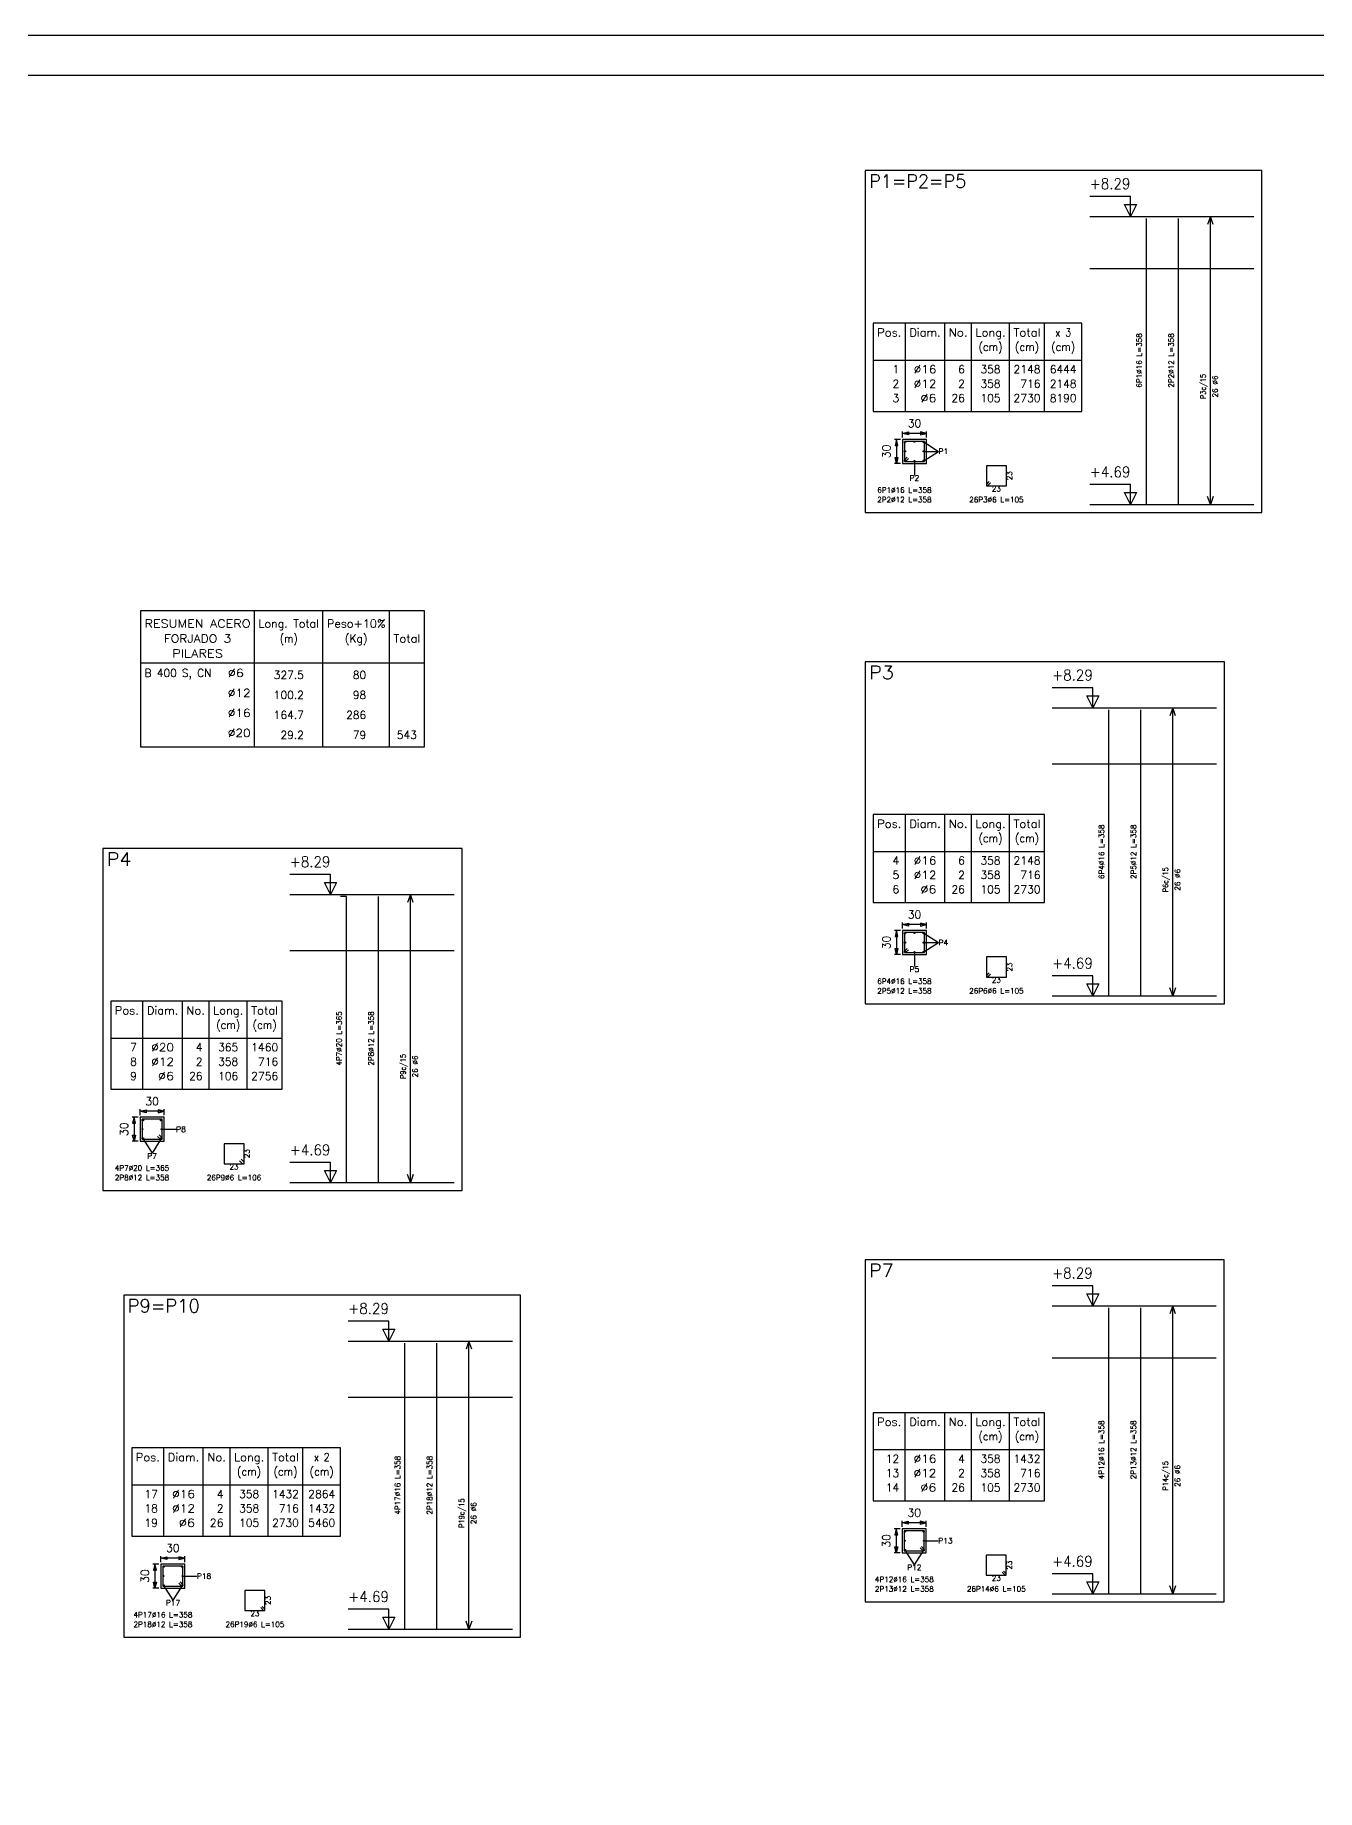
# Model space of a CAD drawing. Header units: millimetres. Extents: x 650.1 to 709.5, y 350.8 to 392.8.
# Drawn here: x 666.08 to 682.11, y 370.91 to 392.83 of the extents above; entities that cross this region are included whole.
import ezdxf
from ezdxf.enums import TextEntityAlignment as Align

# ---------------------------------------------------------------- set-up
doc = ezdxf.new("R2010")
doc.units = ezdxf.units.MM
doc.linetypes.add('CYPELINEA', pattern=[0])
for name, color, linetype in [('015', 1, 'Continuous'), ('07', 6, 'Continuous'), ('ARM_LONGITUDINAL', 3, 'CYPELINEA'), ('ARM_TRANSVERSAL', 2, 'CYPELINEA'), ('LONG_BARRAS', 3, 'CYPELINEA'), ('LONG_ESTRIBOS', 2, 'CYPELINEA'), ('LONG_FORJADO', 1, 'CYPELINEA'), ('LONG_INDNIVEL', 4, 'CYPELINEA'), ('LONG_NIVEL', 4, 'CYPELINEA'), ('LONG_TEXTOS', 5, 'CYPELINEA'), ('REF_REFERENCIAS', 7, 'CYPELINEA'), ('SEC_BARRAS', 3, 'CYPELINEA'), ('SEC_COTAS', 4, 'CYPELINEA'), ('SEC_DIM_PILAR', 4, 'CYPELINEA'), ('SEC_ESTRIBO', 2, 'CYPELINEA'), ('SEC_SECCION', 1, 'CYPELINEA'), ('TABLAS', 1, 'CYPELINEA')]:
    doc.layers.add(name, color=color, linetype=linetype)
doc.styles.get("Standard").update_dxf_attribs({"font": 'romans.shx'})

# ---------------------------------------------------------------- blocks, each defined once
blk = doc.blocks.new('A0H')
at = {"layer": '015'}
blk.add_lwpolyline([(-1179, -10), (-1179, 831), (10, 831), (10, -10)], close=True, dxfattribs=at)
at = {"layer": '07'}
blk.add_lwpolyline([(-1154, 0), (-1154, 821), (0, 821), (0, 0)], close=True, dxfattribs=at)

msp = doc.modelspace()

# ---------------------------------------------------------------- linework, layer by layer
at = {"layer": 'ARM_LONGITUDINAL', "color": 3}
for p, q in [((677.192, 387.75), (677.375, 387.633)), ((677.075, 387.516), (677.075, 387.333)), ((677.192, 387.516), (677.375, 387.633)), ((677.192, 387.633), (677.375, 387.633)), ((677.192, 381.612), (677.375, 381.495)), ((677.075, 381.378), (677.075, 381.195)), ((677.192, 381.495), (677.375, 381.495)), ((677.192, 381.378), (677.375, 381.495)), ((667.661, 379.162), (667.846, 379.162)), ((667.431, 379.047), (667.546, 378.862)), ((667.661, 379.047), (667.546, 378.862)), ((676.957, 373.904), (677.074, 373.721)), ((677.191, 373.904), (677.074, 373.721)), ((677.191, 374.021), (677.374, 374.021)), ((667.69, 373.463), (667.807, 373.28)), ((667.924, 373.463), (667.807, 373.28)), ((667.924, 373.58), (668.107, 373.58))]:
    msp.add_line(p, q, dxfattribs=at)
at = {"layer": 'LONG_BARRAS', "color": 3}
for p, q in [((679.975, 386.968), (679.975, 390.543)), ((680.375, 386.968), (680.375, 390.543)), ((679.505, 380.83), (679.505, 384.405)), ((679.905, 380.83), (679.905, 384.405)), ((669.976, 382.072), (669.901, 382.072)), ((669.976, 378.497), (669.976, 382.072)), ((670.376, 378.497), (670.376, 382.072)), ((679.504, 373.356), (679.504, 376.931)), ((679.904, 373.356), (679.904, 376.931)), ((670.707, 372.915), (670.707, 376.49)), ((671.107, 372.915), (671.107, 376.49))]:
    msp.add_line(p, q, dxfattribs=at)
at = {"layer": 'LONG_ESTRIBOS', "color": 2}
for p, q in [((680.775, 390.568), (680.74, 390.468)), ((680.775, 386.968), (680.775, 390.568)), ((680.81, 390.468), (680.775, 390.568)), ((680.775, 386.968), (680.74, 387.068)), ((680.81, 387.068), (680.775, 386.968)), ((680.305, 384.43), (680.27, 384.33)), ((680.305, 380.83), (680.305, 384.43)), ((680.34, 384.33), (680.305, 384.43)), ((670.776, 382.097), (670.741, 381.997)), ((670.776, 378.497), (670.776, 382.097)), ((670.811, 381.997), (670.776, 382.097)), ((680.305, 380.83), (680.27, 380.93)), ((680.34, 380.93), (680.305, 380.83)), ((670.776, 378.497), (670.741, 378.597)), ((670.811, 378.597), (670.776, 378.497)), ((680.304, 376.956), (680.269, 376.856)), ((680.304, 373.356), (680.304, 376.956)), ((680.339, 376.856), (680.304, 376.956)), ((671.507, 376.515), (671.472, 376.415)), ((671.542, 376.415), (671.507, 376.515)), ((671.507, 372.915), (671.507, 376.515)), ((680.304, 373.356), (680.269, 373.456)), ((680.339, 373.456), (680.304, 373.356)), ((671.507, 372.915), (671.472, 373.015)), ((671.542, 373.015), (671.507, 372.915))]:
    msp.add_line(p, q, dxfattribs=at)
at = {"layer": 'LONG_FORJADO', "color": 1}
for p, q in [((679.267, 390.568), (681.32, 390.568)), ((679.267, 389.918), (681.32, 389.918)), ((679.267, 386.968), (681.32, 386.968)), ((678.797, 384.43), (680.85, 384.43)), ((678.797, 383.73), (680.85, 383.73)), ((669.268, 382.097), (671.321, 382.097)), ((669.268, 381.397), (671.321, 381.397)), ((678.797, 380.83), (680.85, 380.83)), ((669.268, 378.497), (671.321, 378.497)), ((678.796, 376.956), (680.849, 376.956)), ((669.999, 376.515), (672.052, 376.515)), ((678.796, 376.306), (680.849, 376.306)), ((669.999, 375.815), (672.052, 375.815)), ((678.796, 373.356), (680.849, 373.356)), ((669.999, 372.915), (672.052, 372.915))]:
    msp.add_line(p, q, dxfattribs=at)
at = {"layer": 'LONG_INDNIVEL', "color": 4}
for p, q in [((679.775, 390.818), (679.267, 390.818)), ((679.775, 390.568), (679.775, 390.818)), ((679.7, 390.718), (679.85, 390.718)), ((679.775, 390.568), (679.7, 390.718)), ((679.85, 390.718), (679.775, 390.568)), ((679.775, 387.218), (679.267, 387.218)), ((679.775, 386.968), (679.775, 387.218)), ((679.7, 387.118), (679.85, 387.118)), ((679.775, 386.968), (679.7, 387.118)), ((679.85, 387.118), (679.775, 386.968)), ((679.305, 384.68), (678.797, 384.68)), ((679.305, 384.43), (679.305, 384.68)), ((679.23, 384.58), (679.38, 384.58)), ((679.305, 384.43), (679.23, 384.58)), ((679.38, 384.58), (679.305, 384.43)), ((669.776, 382.347), (669.268, 382.347)), ((669.701, 382.247), (669.851, 382.247)), ((669.776, 382.097), (669.701, 382.247)), ((669.776, 382.097), (669.776, 382.347)), ((669.851, 382.247), (669.776, 382.097)), ((679.305, 381.08), (678.797, 381.08)), ((679.305, 380.83), (679.305, 381.08)), ((679.23, 380.98), (679.38, 380.98)), ((679.305, 380.83), (679.23, 380.98)), ((679.38, 380.98), (679.305, 380.83)), ((669.776, 378.747), (669.268, 378.747)), ((669.776, 378.497), (669.776, 378.747)), ((669.776, 378.497), (669.701, 378.647)), ((669.701, 378.647), (669.851, 378.647)), ((669.851, 378.647), (669.776, 378.497)), ((679.304, 377.206), (678.796, 377.206)), ((679.304, 376.956), (679.304, 377.206)), ((679.229, 377.106), (679.379, 377.106)), ((679.304, 376.956), (679.229, 377.106)), ((679.379, 377.106), (679.304, 376.956)), ((670.507, 376.765), (669.999, 376.765)), ((670.507, 376.515), (670.507, 376.765)), ((670.432, 376.665), (670.582, 376.665)), ((670.507, 376.515), (670.432, 376.665)), ((670.582, 376.665), (670.507, 376.515)), ((679.304, 373.606), (678.796, 373.606)), ((679.229, 373.506), (679.379, 373.506)), ((679.304, 373.356), (679.229, 373.506)), ((679.304, 373.356), (679.304, 373.606)), ((679.379, 373.506), (679.304, 373.356)), ((670.507, 373.165), (669.999, 373.165)), ((670.432, 373.065), (670.582, 373.065)), ((670.507, 372.915), (670.432, 373.065)), ((670.507, 372.915), (670.507, 373.165)), ((670.582, 373.065), (670.507, 372.915))]:
    msp.add_line(p, q, dxfattribs=at)
at = {"layer": 'REF_REFERENCIAS'}
for p, q in [((681.42, 391.143), (676.46, 391.143)), ((676.46, 391.143), (676.46, 386.868)), ((681.42, 386.868), (681.42, 391.143)), ((676.46, 386.868), (681.42, 386.868)), ((680.95, 385.005), (676.46, 385.005)), ((676.46, 385.005), (676.46, 380.73)), ((680.95, 380.73), (680.95, 385.005)), ((666.931, 382.672), (666.931, 378.397)), ((671.421, 382.672), (666.931, 382.672)), ((671.421, 378.397), (671.421, 382.672)), ((676.46, 380.73), (680.95, 380.73)), ((666.931, 378.397), (671.421, 378.397)), ((680.949, 377.531), (676.459, 377.531)), ((676.459, 377.531), (676.459, 373.256)), ((680.949, 373.256), (680.949, 377.531)), ((667.192, 377.09), (667.192, 372.815)), ((672.152, 377.09), (667.192, 377.09)), ((672.152, 372.815), (672.152, 377.09)), ((676.459, 373.256), (680.949, 373.256)), ((667.192, 372.815), (672.152, 372.815))]:
    msp.add_line(p, q, dxfattribs=at)
at = {"layer": 'SEC_BARRAS', "color": 3}
for centre, radius in [((676.958, 387.75), 0.008), ((677.075, 387.752), 0.006), ((677.192, 387.75), 0.008), ((676.958, 387.633), 0.008), ((676.958, 387.516), 0.008), ((677.075, 387.514), 0.006), ((677.192, 387.633), 0.008), ((677.192, 387.516), 0.008), ((676.958, 381.612), 0.008), ((677.075, 381.614), 0.006), ((677.192, 381.612), 0.008), ((676.958, 381.495), 0.008), ((676.958, 381.378), 0.008), ((677.075, 381.376), 0.006), ((677.192, 381.495), 0.008), ((677.192, 381.378), 0.008), ((667.431, 379.277), 0.01), ((667.427, 379.162), 0.006), ((667.661, 379.277), 0.01), ((667.665, 379.162), 0.006), ((667.431, 379.047), 0.01), ((667.661, 379.047), 0.01), ((676.957, 374.138), 0.008), ((677.191, 374.138), 0.008), ((676.955, 374.021), 0.006), ((676.957, 373.904), 0.008), ((677.191, 373.904), 0.008), ((677.193, 374.021), 0.006), ((667.69, 373.697), 0.008), ((667.924, 373.697), 0.008), ((667.688, 373.58), 0.006), ((667.69, 373.463), 0.008), ((667.924, 373.463), 0.008), ((667.926, 373.58), 0.006)]:
    msp.add_circle(centre, radius, dxfattribs=at)
at = {"layer": 'SEC_COTAS', "color": 4}
for p, q in [((676.925, 387.808), (676.925, 387.883)), ((677.225, 387.808), (677.225, 387.883)), ((676.9, 387.783), (676.825, 387.783)), ((676.85, 387.783), (676.833, 387.708)), ((676.833, 387.708), (676.868, 387.708)), ((676.85, 387.783), (676.85, 387.483)), ((676.868, 387.708), (676.85, 387.783)), ((676.925, 387.858), (677, 387.876)), ((677, 387.841), (676.925, 387.858)), ((677.225, 387.858), (676.925, 387.858)), ((677, 387.876), (677, 387.841)), ((677.15, 387.876), (677.15, 387.841)), ((677.225, 387.858), (677.15, 387.876)), ((677.15, 387.841), (677.225, 387.858)), ((676.9, 387.483), (676.825, 387.483)), ((676.833, 387.558), (676.868, 387.558)), ((676.85, 387.483), (676.833, 387.558)), ((676.868, 387.558), (676.85, 387.483)), ((676.925, 381.67), (676.925, 381.745)), ((676.925, 381.72), (677, 381.737)), ((677, 381.737), (677, 381.702)), ((677.15, 381.737), (677.15, 381.702)), ((677.225, 381.72), (677.15, 381.737)), ((677.225, 381.67), (677.225, 381.745)), ((676.9, 381.645), (676.825, 381.645)), ((676.85, 381.645), (676.833, 381.57)), ((676.833, 381.57), (676.868, 381.57)), ((676.868, 381.57), (676.85, 381.645)), ((676.85, 381.645), (676.85, 381.345)), ((677, 381.702), (676.925, 381.72)), ((677.225, 381.72), (676.925, 381.72)), ((677.15, 381.702), (677.225, 381.72)), ((676.9, 381.345), (676.825, 381.345)), ((676.833, 381.42), (676.868, 381.42)), ((676.85, 381.345), (676.833, 381.42)), ((676.868, 381.42), (676.85, 381.345)), ((667.396, 379.337), (667.396, 379.412)), ((667.396, 379.387), (667.471, 379.404)), ((667.471, 379.369), (667.396, 379.387)), ((667.696, 379.387), (667.396, 379.387)), ((667.471, 379.404), (667.471, 379.369)), ((667.621, 379.404), (667.621, 379.369)), ((667.696, 379.387), (667.621, 379.404)), ((667.621, 379.369), (667.696, 379.387)), ((667.696, 379.337), (667.696, 379.412)), ((667.371, 379.312), (667.296, 379.312)), ((667.321, 379.312), (667.303, 379.237)), ((667.303, 379.237), (667.338, 379.237)), ((667.338, 379.237), (667.321, 379.312)), ((667.321, 379.312), (667.321, 379.012)), ((667.371, 379.012), (667.296, 379.012)), ((667.303, 379.087), (667.338, 379.087)), ((667.321, 379.012), (667.303, 379.087)), ((667.338, 379.087), (667.321, 379.012)), ((676.899, 374.171), (676.824, 374.171)), ((676.849, 374.171), (676.832, 374.096)), ((676.832, 374.096), (676.867, 374.096)), ((676.867, 374.096), (676.849, 374.171)), ((676.849, 374.171), (676.849, 373.871)), ((676.924, 374.196), (676.924, 374.271)), ((676.924, 374.246), (676.999, 374.264)), ((676.999, 374.229), (676.924, 374.246)), ((677.224, 374.246), (676.924, 374.246)), ((676.999, 374.264), (676.999, 374.229)), ((677.149, 374.264), (677.149, 374.229)), ((677.224, 374.246), (677.149, 374.264)), ((677.149, 374.229), (677.224, 374.246)), ((677.224, 374.196), (677.224, 374.271)), ((676.899, 373.871), (676.824, 373.871)), ((676.832, 373.946), (676.867, 373.946)), ((676.849, 373.871), (676.832, 373.946)), ((676.867, 373.946), (676.849, 373.871)), ((667.632, 373.73), (667.557, 373.73)), ((667.582, 373.73), (667.565, 373.655)), ((667.565, 373.655), (667.6, 373.655)), ((667.582, 373.73), (667.582, 373.43)), ((667.6, 373.655), (667.582, 373.73)), ((667.657, 373.755), (667.657, 373.83)), ((667.657, 373.805), (667.732, 373.822)), ((667.732, 373.787), (667.657, 373.805)), ((667.957, 373.805), (667.657, 373.805)), ((667.732, 373.822), (667.732, 373.787)), ((667.882, 373.822), (667.882, 373.787)), ((667.957, 373.805), (667.882, 373.822)), ((667.882, 373.787), (667.957, 373.805)), ((667.957, 373.755), (667.957, 373.83)), ((667.632, 373.43), (667.557, 373.43)), ((667.565, 373.505), (667.6, 373.505)), ((667.582, 373.43), (667.565, 373.505)), ((667.6, 373.505), (667.582, 373.43))]:
    msp.add_line(p, q, dxfattribs=at)
at = {"layer": 'SEC_ESTRIBO', "color": 2}
for p, q in [((676.95, 387.758), (676.95, 387.508)), ((677.2, 387.758), (676.95, 387.758)), ((677.2, 387.508), (677.2, 387.758)), ((676.95, 387.524), (676.986, 387.56)), ((676.95, 387.508), (677.2, 387.508)), ((676.966, 387.508), (677.002, 387.544)), ((677.975, 387.453), (677.975, 387.203)), ((678.225, 387.453), (677.975, 387.453)), ((678.225, 387.203), (678.225, 387.453)), ((677.975, 387.219), (678.011, 387.255)), ((677.991, 387.203), (678.027, 387.239)), ((677.975, 387.203), (678.225, 387.203)), ((676.95, 381.62), (676.95, 381.37)), ((677.2, 381.62), (676.95, 381.62)), ((677.2, 381.37), (677.2, 381.62)), ((676.95, 381.386), (676.986, 381.421)), ((676.95, 381.37), (677.2, 381.37)), ((676.966, 381.37), (677.002, 381.405)), ((677.975, 381.315), (677.975, 381.065)), ((678.225, 381.315), (677.975, 381.315)), ((678.225, 381.065), (678.225, 381.315)), ((677.975, 381.081), (678.011, 381.116)), ((677.991, 381.065), (678.027, 381.1)), ((677.975, 381.065), (678.225, 381.065)), ((667.671, 379.287), (667.421, 379.287)), ((667.421, 379.287), (667.421, 379.037)), ((667.671, 379.037), (667.671, 379.287)), ((667.421, 379.037), (667.671, 379.037)), ((667.651, 379.037), (667.615, 379.072)), ((667.671, 379.057), (667.635, 379.092)), ((668.696, 378.982), (668.446, 378.982)), ((668.446, 378.982), (668.446, 378.732)), ((668.696, 378.732), (668.696, 378.982)), ((668.446, 378.732), (668.696, 378.732)), ((668.676, 378.732), (668.64, 378.767)), ((668.696, 378.752), (668.66, 378.787)), ((676.949, 374.146), (676.949, 373.896)), ((677.199, 374.146), (676.949, 374.146)), ((677.199, 373.896), (677.199, 374.146)), ((676.949, 373.896), (677.199, 373.896)), ((677.183, 373.896), (677.148, 373.932)), ((677.199, 373.912), (677.164, 373.948)), ((667.682, 373.705), (667.682, 373.455)), ((667.932, 373.705), (667.682, 373.705)), ((667.932, 373.455), (667.932, 373.705)), ((677.974, 373.841), (677.974, 373.591)), ((678.224, 373.841), (677.974, 373.841)), ((678.208, 373.591), (678.173, 373.627)), ((678.224, 373.607), (678.189, 373.643)), ((678.224, 373.591), (678.224, 373.841)), ((667.682, 373.455), (667.932, 373.455)), ((667.916, 373.455), (667.881, 373.49)), ((667.932, 373.471), (667.897, 373.506)), ((677.974, 373.591), (678.224, 373.591)), ((668.707, 373.4), (668.707, 373.15)), ((668.957, 373.4), (668.707, 373.4)), ((668.957, 373.166), (668.922, 373.201)), ((668.957, 373.15), (668.957, 373.4)), ((668.707, 373.15), (668.957, 373.15)), ((668.941, 373.15), (668.906, 373.185))]:
    msp.add_line(p, q, dxfattribs=at)
at = {"layer": 'SEC_SECCION', "color": 1}
for p, q in [((676.925, 387.783), (676.925, 387.483)), ((677.225, 387.783), (676.925, 387.783)), ((677.225, 387.483), (677.225, 387.783)), ((676.925, 387.483), (677.225, 387.483)), ((676.925, 381.645), (676.925, 381.345)), ((677.225, 381.645), (676.925, 381.645)), ((677.225, 381.345), (677.225, 381.645)), ((676.925, 381.345), (677.225, 381.345)), ((667.696, 379.312), (667.396, 379.312)), ((667.396, 379.312), (667.396, 379.012)), ((667.696, 379.012), (667.696, 379.312)), ((667.396, 379.012), (667.696, 379.012)), ((676.924, 374.171), (676.924, 373.871)), ((677.224, 374.171), (676.924, 374.171)), ((677.224, 373.871), (677.224, 374.171)), ((676.924, 373.871), (677.224, 373.871)), ((667.657, 373.73), (667.657, 373.43)), ((667.957, 373.73), (667.657, 373.73)), ((667.957, 373.43), (667.957, 373.73)), ((667.657, 373.43), (667.957, 373.43))]:
    msp.add_line(p, q, dxfattribs=at)
at = {"layer": 'TABLAS', "color": 1}
for p, q in [((679.169, 389.233), (676.56, 389.233)), ((676.56, 389.233), (676.56, 388.133)), ((676.962, 388.133), (676.962, 389.233)), ((677.455, 388.133), (677.455, 389.233)), ((677.789, 388.133), (677.789, 389.233)), ((678.265, 388.133), (678.265, 389.233)), ((678.701, 388.133), (678.701, 389.233)), ((679.169, 388.133), (679.169, 389.233)), ((676.56, 388.773), (679.169, 388.773)), ((676.56, 388.133), (679.169, 388.133)), ((670.95, 385.639), (667.402, 385.639)), ((667.402, 385.639), (667.402, 383.939)), ((668.828, 383.939), (668.828, 385.639)), ((669.682, 383.939), (669.682, 385.639)), ((670.514, 383.939), (670.514, 385.639)), ((670.95, 383.939), (670.95, 385.639)), ((667.402, 384.989), (670.95, 384.989)), ((667.402, 383.939), (670.95, 383.939)), ((676.56, 383.095), (676.56, 381.995)), ((678.701, 383.095), (676.56, 383.095)), ((676.962, 381.995), (676.962, 383.095)), ((677.455, 381.995), (677.455, 383.095)), ((677.789, 381.995), (677.789, 383.095)), ((678.265, 381.995), (678.265, 383.095)), ((678.701, 381.995), (678.701, 383.095)), ((676.56, 382.635), (678.701, 382.635)), ((676.56, 381.995), (678.701, 381.995)), ((669.172, 380.762), (667.031, 380.762)), ((667.031, 380.762), (667.031, 379.662)), ((667.432, 379.662), (667.432, 380.762)), ((667.925, 379.662), (667.925, 380.762)), ((668.259, 379.662), (668.259, 380.762)), ((668.736, 379.662), (668.736, 380.762)), ((669.172, 379.662), (669.172, 380.762)), ((667.031, 380.302), (669.172, 380.302)), ((667.031, 379.662), (669.172, 379.662)), ((678.7, 375.621), (676.559, 375.621)), ((676.559, 375.621), (676.559, 374.521)), ((676.961, 374.521), (676.961, 375.621)), ((677.454, 374.521), (677.454, 375.621)), ((677.788, 374.521), (677.788, 375.621)), ((678.264, 374.521), (678.264, 375.621)), ((678.7, 374.521), (678.7, 375.621)), ((669.901, 375.18), (667.292, 375.18)), ((667.292, 375.18), (667.292, 374.08)), ((667.694, 374.08), (667.694, 375.18)), ((668.187, 374.08), (668.187, 375.18)), ((668.521, 374.08), (668.521, 375.18)), ((668.997, 374.08), (668.997, 375.18)), ((669.433, 374.08), (669.433, 375.18)), ((669.901, 374.08), (669.901, 375.18)), ((676.559, 375.161), (678.7, 375.161)), ((667.292, 374.72), (669.901, 374.72)), ((676.559, 374.521), (678.7, 374.521)), ((667.292, 374.08), (669.901, 374.08))]:
    msp.add_line(p, q, dxfattribs=at)

# ---------------------------------------------------------------- block references
at = {"linetype": 'Continuous', "xscale": 0.05000000000001137, "yscale": 0.05000000000001137, "zscale": 0.05}
msp.add_blockref('A0H', (709.012, 351.284), dxfattribs=at)

# ---------------------------------------------------------------- texts
at = {"layer": 'ARM_LONGITUDINAL', "color": 3}
for s, height, width, p, p2 in [('P1', 0.0667, 1.211084, (677.375, 387.6), (677.498, 387.6)), ('P2', 0.0667, 1.01986, (677.014, 387.266), (677.137, 387.266)), ('2P2%%c12 L=358', 0.06665, 0.887712, (676.611, 386.996), (677.29, 386.996)), ('6P1%%c16 L=358', 0.06665, 0.887712, (676.611, 387.116), (677.29, 387.116)), ('P4', 0.0667, 0.99371, (677.375, 381.461), (677.498, 381.461)), ('P5', 0.0667, 1.01986, (677.014, 381.128), (677.137, 381.128)), ('2P5%%c12 L=358', 0.06665, 0.887712, (676.611, 380.858), (677.29, 380.858)), ('6P4%%c16 L=358', 0.06665, 0.887712, (676.611, 380.978), (677.29, 380.978)), ('P8', 0.0667, 1.01986, (667.846, 379.128), (667.969, 379.128)), ('4P7%%c20 L=365', 0.06665, 0.887712, (667.081, 378.645), (667.76, 378.645)), ('P7', 0.0667, 1.01986, (667.484, 378.795), (667.607, 378.795)), ('2P8%%c12 L=358', 0.06665, 0.887712, (667.081, 378.525), (667.76, 378.525)), ('P13', 0.0667, 0.972398, (677.374, 373.988), (677.553, 373.988)), ('P12', 0.0667, 0.972398, (676.985, 373.655), (677.164, 373.655)), ('P18', 0.0667, 0.972398, (668.107, 373.546), (668.286, 373.546)), ('4P12%%c16 L=358', 0.06665, 0.887291, (676.582, 373.505), (677.317, 373.505)), ('2P13%%c12 L=358', 0.06665, 0.887291, (676.582, 373.385), (677.317, 373.385)), ('P17', 0.0667, 0.972398, (667.718, 373.213), (667.897, 373.213)), ('4P17%%c16 L=358', 0.06665, 0.887291, (667.315, 373.063), (668.05, 373.063)), ('2P18%%c12 L=358', 0.06665, 0.887291, (667.315, 372.943), (668.05, 372.943))]:
    msp.add_text(s, height=height, dxfattribs=dict(at, width=width)).set_placement(p, p2, align=Align.FIT)
at = {"layer": 'ARM_TRANSVERSAL', "color": 2, "width": 0.953752}
for p, p2 in [((678.296, 387.272), (678.296, 387.384)), ((678.296, 381.134), (678.296, 381.246)), ((668.766, 378.801), (668.766, 378.913)), ((678.295, 373.66), (678.295, 373.772)), ((669.028, 373.219), (669.028, 373.331))]:
    msp.add_text('23', height=0.0667, rotation=90, dxfattribs=at).set_placement(p, p2, align=Align.FIT)
at = {"layer": 'ARM_TRANSVERSAL', "color": 2}
for s, height, width, p, p2 in [('26P3%%c6 L=105', 0.06665, 0.887712, (677.761, 386.996), (678.44, 386.996)), ('23', 0.0667, 0.953752, (678.044, 387.132), (678.156, 387.132)), ('26P6%%c6 L=105', 0.06665, 0.887712, (677.761, 380.858), (678.44, 380.858)), ('23', 0.0667, 0.953752, (678.044, 380.994), (678.156, 380.994)), ('23', 0.0667, 0.953752, (668.515, 378.661), (668.627, 378.661)), ('26P9%%c6 L=106', 0.06665, 0.887712, (668.231, 378.525), (668.91, 378.525)), ('26P14%%c6 L=105', 0.06665, 0.887291, (677.732, 373.385), (678.467, 373.385)), ('23', 0.0667, 0.953752, (678.043, 373.521), (678.155, 373.521)), ('26P19%%c6 L=105', 0.06665, 0.887291, (668.465, 372.943), (669.2, 372.943)), ('23', 0.0667, 0.953752, (668.776, 373.079), (668.888, 373.079))]:
    msp.add_text(s, height=height, dxfattribs=dict(at, width=width)).set_placement(p, p2, align=Align.FIT)
at = {"layer": 'LONG_NIVEL', "color": 4, "width": 0.869565}
for s, p, p2 in [('+8.29', (679.267, 390.91), (679.775, 390.91)), ('+4.69', (679.267, 387.31), (679.775, 387.31)), ('+8.29', (678.797, 384.771), (679.305, 384.771)), ('+8.29', (669.268, 382.438), (669.776, 382.438)), ('+4.69', (678.797, 381.171), (679.305, 381.171)), ('+4.69', (669.268, 378.838), (669.776, 378.838)), ('+8.29', (678.796, 377.298), (679.304, 377.298)), ('+8.29', (669.999, 376.856), (670.507, 376.856)), ('+4.69', (678.796, 373.698), (679.304, 373.698)), ('+4.69', (669.999, 373.256), (670.507, 373.256))]:
    msp.add_text(s, height=0.1333, dxfattribs=at).set_placement(p, p2, align=Align.FIT)
at = {"layer": 'LONG_TEXTOS', "color": 5}
for s, height, width, p, p2 in [('6P1%%c16 L=358', 0.06665, 0.887712, (679.917, 388.429), (679.917, 389.108)), ('2P2%%c12 L=358', 0.06665, 0.887712, (680.317, 388.429), (680.317, 389.108)), ('P3c/15', 0.0667, 0.83576, (680.717, 388.287), (680.717, 388.6)), ('26 %%c6', 0.0667, 0.890016, (680.867, 388.306), (680.867, 388.58)), ('6P4%%c16 L=358', 0.06665, 0.887712, (679.447, 382.29), (679.447, 382.969)), ('2P5%%c12 L=358', 0.06665, 0.887712, (679.847, 382.29), (679.847, 382.969)), ('P6c/15', 0.0667, 0.83576, (680.247, 382.123), (680.247, 382.436)), ('26 %%c6', 0.0667, 0.890016, (680.397, 382.143), (680.397, 382.417)), ('4P7%%c20 L=365', 0.06665, 0.887712, (669.917, 379.957), (669.917, 380.636)), ('2P8%%c12 L=358', 0.06665, 0.887712, (670.317, 379.957), (670.317, 380.636)), ('P9c/15', 0.0667, 0.83576, (670.717, 379.79), (670.717, 380.103)), ('26 %%c6', 0.0667, 0.890016, (670.867, 379.81), (670.867, 380.084)), ('4P12%%c16 L=358', 0.06665, 0.887291, (679.446, 374.789), (679.446, 375.524)), ('2P13%%c12 L=358', 0.06665, 0.887291, (679.846, 374.789), (679.846, 375.524)), ('4P17%%c16 L=358', 0.06665, 0.887291, (670.649, 374.347), (670.649, 375.082)), ('2P18%%c12 L=358', 0.06665, 0.887291, (671.049, 374.347), (671.049, 375.082)), ('P14c/15', 0.0667, 0.842493, (680.246, 374.647), (680.246, 375.016)), ('26 %%c6', 0.0667, 0.890016, (680.396, 374.694), (680.396, 374.968)), ('P19c/15', 0.0667, 0.842493, (671.449, 374.18), (671.449, 374.549)), ('26 %%c6', 0.0667, 0.890016, (671.599, 374.228), (671.599, 374.502))]:
    msp.add_text(s, height=height, rotation=90, dxfattribs=dict(at, width=width)).set_placement(p, p2, align=Align.FIT)
at = {"layer": 'REF_REFERENCIAS'}
for s, width, p, p2 in [('P1=P2=P5', 0.888316, (676.51, 390.926), (677.723, 390.926)), ('P3', 1.019707, (676.51, 384.788), (676.818, 384.788)), ('P4', 0.993561, (666.981, 382.455), (667.288, 382.455)), ('P7', 1.019707, (676.509, 377.315), (676.817, 377.315)), ('P9=P10', 0.907291, (667.242, 376.873), (668.142, 376.873))]:
    msp.add_text(s, height=0.1666, dxfattribs=dict(at, width=width)).set_placement(p, p2, align=Align.FIT)
at = {"layer": 'SEC_DIM_PILAR', "color": 4, "width": 0.953514}
for p, p2 in [((676.991, 387.933), (677.159, 387.933)), ((676.991, 381.795), (677.159, 381.795)), ((667.462, 379.462), (667.63, 379.462)), ((676.99, 374.321), (677.158, 374.321)), ((667.723, 373.88), (667.891, 373.88))]:
    msp.add_text('30', height=0.1, dxfattribs=at).set_placement(p, p2, align=Align.FIT)
for p, p2 in [((676.775, 387.549), (676.775, 387.717)), ((676.775, 381.411), (676.775, 381.579)), ((667.246, 379.078), (667.246, 379.246)), ((676.774, 373.937), (676.774, 374.105)), ((667.507, 373.496), (667.507, 373.664))]:
    msp.add_text('30', height=0.1, rotation=90, dxfattribs=at).set_placement(p, p2, align=Align.FIT)
at = {"layer": 'TABLAS', "color": 1}
for s, width, p, p2 in [('Pos.', 1.005, (676.61, 389.068), (676.912, 389.068)), ('Diam.', 0.9825, (677.012, 389.068), (677.405, 389.068)), ('No.', 1.045532, (677.505, 389.068), (677.739, 389.068)), ('Long.', 0.988312, (677.839, 389.068), (678.216, 389.068)), ('(cm)', 0.875, (677.877, 388.888), (678.177, 388.888)), ('Total', 1.008, (678.315, 389.068), (678.651, 389.068)), ('(cm)', 0.875, (678.333, 388.888), (678.633, 388.888)), ('(cm)', 0.875, (678.785, 388.888), (679.085, 388.888)), ('x 3', 0.761727, (678.836, 389.068), (679.035, 389.068)), ('1', 1.603636, (676.803, 388.608), (676.887, 388.608)), ('%%c16', 1.06875, (677.066, 388.608), (677.351, 388.608)), ('6', 1.037647, (677.622, 388.608), (677.706, 388.608)), ('358', 0.928421, (677.901, 388.608), (678.153, 388.608)), ('2148', 0.916364, (678.315, 388.608), (678.651, 388.608)), ('6444', 0.904615, (678.767, 388.608), (679.103, 388.608)), ('2', 1.037647, (676.803, 388.428), (676.887, 388.428)), ('3', 1.037647, (676.803, 388.248), (676.887, 388.248)), ('%%c12', 1.06875, (677.066, 388.428), (677.351, 388.428)), ('%%c6', 1.1725, (677.15, 388.248), (677.351, 388.248)), ('26', 0.953514, (677.538, 388.248), (677.706, 388.248)), ('2', 1.037647, (677.622, 388.428), (677.706, 388.428)), ('358', 0.928421, (677.901, 388.428), (678.153, 388.428)), ('105', 0.928421, (677.901, 388.248), (678.153, 388.248)), ('2730', 0.916364, (678.315, 388.248), (678.651, 388.248)), ('716', 0.928421, (678.399, 388.428), (678.651, 388.428)), ('2148', 0.916364, (678.767, 388.428), (679.103, 388.428)), ('8190', 0.916364, (678.767, 388.248), (679.103, 388.248)), ('RESUMEN ACERO', 1.046842, (667.452, 385.431), (668.778, 385.431)), ('Long. Total', 0.9054, (668.878, 385.431), (669.632, 385.431)), ('Peso+10%', 0.948889, (669.732, 385.431), (670.464, 385.431)), ('FORJADO 3', 1.005852, (667.693, 385.244), (668.536, 385.244)), ('(m)', 0.875, (669.143, 385.244), (669.368, 385.244)), ('(Kg)', 0.925312, (669.957, 385.244), (670.239, 385.244)), ('Total', 1.008, (670.564, 385.244), (670.9, 385.244)), ('PILARES', 1.103802, (667.797, 385.058), (668.433, 385.058)), ('B 400 S, CN', 0.825211, (667.452, 384.814), (668.289, 384.814)), ('%%c6', 1.1725, (668.493, 384.814), (668.694, 384.814)), ('327.5', 0.912414, (669.066, 384.789), (669.444, 384.789)), ('80', 0.953514, (670.056, 384.789), (670.224, 384.789)), ('%%c12', 1.06875, (668.493, 384.564), (668.778, 384.564)), ('100.2', 0.912414, (669.066, 384.539), (669.444, 384.539)), ('98', 0.953514, (670.056, 384.539), (670.224, 384.539)), ('%%c16', 1.06875, (668.493, 384.314), (668.778, 384.314)), ('164.7', 0.912414, (669.066, 384.289), (669.444, 384.289)), ('286', 0.928421, (669.972, 384.289), (670.224, 384.289)), ('%%c20', 1.06875, (668.493, 384.064), (668.778, 384.064)), ('29.2', 0.921493, (669.15, 384.039), (669.444, 384.039)), ('79', 0.98, (670.056, 384.039), (670.224, 384.039)), ('543', 0.928421, (670.606, 384.039), (670.858, 384.039)), ('Pos.', 1.005, (676.61, 382.93), (676.912, 382.93)), ('Diam.', 0.9825, (677.012, 382.93), (677.405, 382.93)), ('No.', 1.045532, (677.505, 382.93), (677.739, 382.93)), ('Long.', 0.988312, (677.839, 382.93), (678.216, 382.93)), ('(cm)', 0.875, (677.877, 382.75), (678.177, 382.75)), ('Total', 1.008, (678.315, 382.93), (678.651, 382.93)), ('(cm)', 0.875, (678.333, 382.75), (678.633, 382.75)), ('4', 0.98, (676.803, 382.47), (676.887, 382.47)), ('%%c16', 1.06875, (677.066, 382.47), (677.351, 382.47)), ('6', 1.037647, (677.622, 382.47), (677.706, 382.47)), ('358', 0.928421, (677.901, 382.47), (678.153, 382.47)), ('2148', 0.916364, (678.315, 382.47), (678.651, 382.47)), ('5', 1.037647, (676.803, 382.29), (676.887, 382.29)), ('6', 1.037647, (676.803, 382.11), (676.887, 382.11)), ('%%c12', 1.06875, (677.066, 382.29), (677.351, 382.29)), ('%%c6', 1.1725, (677.15, 382.11), (677.351, 382.11)), ('26', 0.953514, (677.538, 382.11), (677.706, 382.11)), ('2', 1.037647, (677.622, 382.29), (677.706, 382.29)), ('358', 0.928421, (677.901, 382.29), (678.153, 382.29)), ('105', 0.928421, (677.901, 382.11), (678.153, 382.11)), ('2730', 0.916364, (678.315, 382.11), (678.651, 382.11)), ('716', 0.928421, (678.399, 382.29), (678.651, 382.29)), ('Pos.', 1.005, (667.081, 380.597), (667.382, 380.597)), ('Diam.', 0.9825, (667.482, 380.597), (667.875, 380.597)), ('No.', 1.045532, (667.975, 380.597), (668.209, 380.597)), ('Long.', 0.988313, (668.31, 380.597), (668.686, 380.597)), ('Total', 1.008, (668.786, 380.597), (669.122, 380.597)), ('(cm)', 0.875, (668.348, 380.417), (668.648, 380.417)), ('(cm)', 0.875, (668.804, 380.417), (669.104, 380.417)), ('7', 1.037647, (667.274, 380.137), (667.358, 380.137)), ('%%c20', 1.06875, (667.536, 380.137), (667.821, 380.137)), ('4', 0.98, (668.092, 380.137), (668.176, 380.137)), ('365', 0.928421, (668.372, 380.137), (668.624, 380.137)), ('1460', 0.916364, (668.786, 380.137), (669.122, 380.137)), ('8', 1.037647, (667.274, 379.957), (667.358, 379.957)), ('%%c12', 1.06875, (667.536, 379.957), (667.821, 379.957)), ('2', 1.037647, (668.092, 379.957), (668.176, 379.957)), ('358', 0.928421, (668.372, 379.957), (668.624, 379.957)), ('716', 0.928421, (668.87, 379.957), (669.122, 379.957)), ('9', 1.1025, (667.274, 379.777), (667.358, 379.777)), ('%%c6', 1.1725, (667.62, 379.777), (667.821, 379.777)), ('26', 0.953514, (668.008, 379.777), (668.176, 379.777)), ('106', 0.928421, (668.372, 379.777), (668.624, 379.777)), ('2756', 0.916364, (668.786, 379.777), (669.122, 379.777)), ('Pos.', 1.005, (676.609, 375.456), (676.91, 375.456)), ('Diam.', 0.9825, (677.011, 375.456), (677.404, 375.456)), ('No.', 1.045532, (677.504, 375.456), (677.738, 375.456)), ('Long.', 0.988313, (677.838, 375.456), (678.214, 375.456)), ('(cm)', 0.875, (677.876, 375.276), (678.176, 375.276)), ('Total', 1.008, (678.314, 375.456), (678.65, 375.456)), ('(cm)', 0.875, (678.332, 375.276), (678.632, 375.276)), ('Pos.', 1.005, (667.342, 375.015), (667.644, 375.015)), ('Diam.', 0.9825, (667.744, 375.015), (668.137, 375.015)), ('No.', 1.045532, (668.237, 375.015), (668.471, 375.015)), ('Long.', 0.988312, (668.571, 375.015), (668.948, 375.015)), ('(cm)', 0.875, (668.609, 374.835), (668.909, 374.835)), ('Total', 1.008, (669.047, 375.015), (669.383, 375.015)), ('(cm)', 0.875, (669.065, 374.835), (669.365, 374.835)), ('(cm)', 0.875, (669.517, 374.835), (669.817, 374.835)), ('x 2', 0.761727, (669.568, 375.015), (669.767, 375.015)), ('12', 0.953514, (676.718, 374.996), (676.886, 374.996)), ('%%c16', 1.06875, (677.065, 374.996), (677.35, 374.996)), ('4', 0.98, (677.621, 374.996), (677.705, 374.996)), ('358', 0.928421, (677.9, 374.996), (678.152, 374.996)), ('1432', 0.916364, (678.314, 374.996), (678.65, 374.996)), ('13', 0.953514, (676.718, 374.816), (676.886, 374.816)), ('14', 0.928421, (676.718, 374.636), (676.886, 374.636)), ('%%c12', 1.06875, (677.065, 374.816), (677.35, 374.816)), ('%%c6', 1.1725, (677.149, 374.636), (677.35, 374.636)), ('26', 0.953514, (677.537, 374.636), (677.705, 374.636)), ('2', 1.037647, (677.621, 374.816), (677.705, 374.816)), ('358', 0.928421, (677.9, 374.816), (678.152, 374.816)), ('105', 0.928421, (677.9, 374.636), (678.152, 374.636)), ('2730', 0.916364, (678.314, 374.636), (678.65, 374.636)), ('716', 0.928421, (678.398, 374.816), (678.65, 374.816)), ('17', 0.953514, (667.451, 374.555), (667.619, 374.555)), ('%%c16', 1.06875, (667.798, 374.555), (668.083, 374.555)), ('4', 0.98, (668.354, 374.555), (668.438, 374.555)), ('358', 0.928421, (668.633, 374.555), (668.885, 374.555)), ('1432', 0.916364, (669.047, 374.555), (669.383, 374.555)), ('2864', 0.904615, (669.499, 374.555), (669.835, 374.555)), ('18', 0.953514, (667.451, 374.375), (667.619, 374.375)), ('19', 0.98, (667.451, 374.195), (667.619, 374.195)), ('%%c12', 1.06875, (667.798, 374.375), (668.083, 374.375)), ('%%c6', 1.1725, (667.882, 374.195), (668.083, 374.195)), ('26', 0.953514, (668.27, 374.195), (668.438, 374.195)), ('2', 1.037647, (668.354, 374.375), (668.438, 374.375)), ('358', 0.928421, (668.633, 374.375), (668.885, 374.375)), ('105', 0.928421, (668.633, 374.195), (668.885, 374.195)), ('2730', 0.916364, (669.047, 374.195), (669.383, 374.195)), ('716', 0.928421, (669.131, 374.375), (669.383, 374.375)), ('5460', 0.916364, (669.499, 374.195), (669.835, 374.195)), ('1432', 0.916364, (669.499, 374.375), (669.835, 374.375))]:
    msp.add_text(s, height=0.1, dxfattribs=dict(at, width=width)).set_placement(p, p2, align=Align.FIT)

doc.saveas('drawing.dxf')
